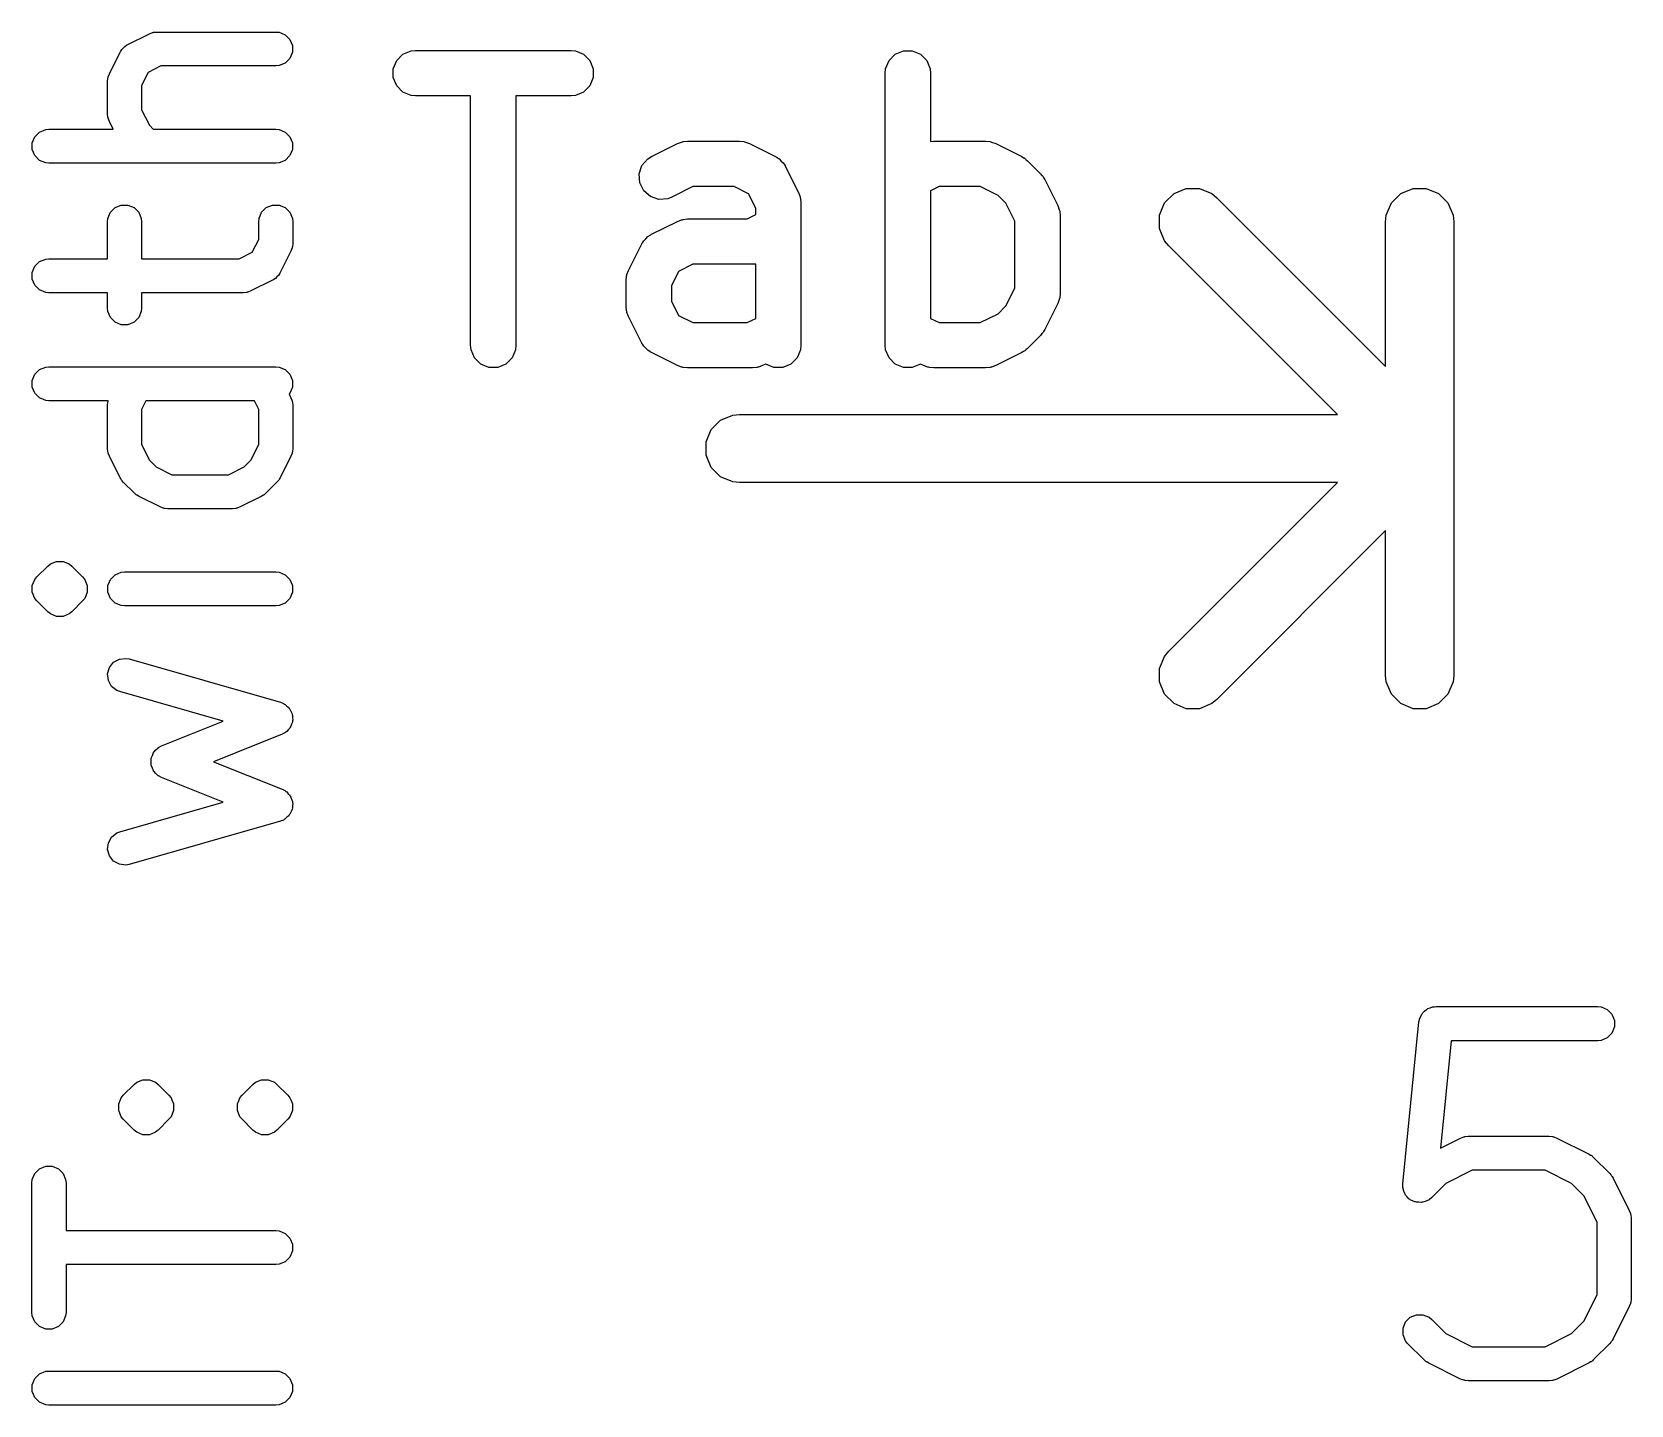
# Model space of a CAD drawing. Header units: inches. Extents: x 1.65 to 4.85, y -4.53 to -1.63.
# Drawn here: x 1.6488 to 1.9265, y -2.7251 to -2.4867 of the extents above; entities that cross this region are included whole.
import ezdxf

# ---------------------------------------------------------------- set-up
doc = ezdxf.new("R2010")
doc.units = ezdxf.units.IN
doc.header["$MEASUREMENT"] = 0
doc.layers.add('BLACK', color=250, linetype='CONTINUOUS')

msp = doc.modelspace()

# ---------------------------------------------------------------- linework, layer by layer
at = {"layer": 'BLACK', "linetype": 'CONTINUOUS'}
for p, q in [((1.66544, -2.48892), (1.66919, -2.48705)), ((1.66919, -2.48705), (1.66973, -2.48684)), ((1.66973, -2.48684), (1.66984, -2.48683)), ((1.66984, -2.48683), (1.66994, -2.48679)), ((1.66994, -2.48679), (1.67051, -2.48674)), ((1.67051, -2.48674), (1.69113, -2.48674)), ((1.69113, -2.48674), (1.69171, -2.48679)), ((1.69171, -2.48679), (1.69278, -2.48723)), ((1.69278, -2.48723), (1.69359, -2.48805)), ((1.66225, -2.49399), (1.66412, -2.49024)), ((1.66412, -2.49024), (1.66418, -2.49015)), ((1.66418, -2.49015), (1.6642, -2.4901)), ((1.6642, -2.4901), (1.66425, -2.49004)), ((1.66425, -2.49004), (1.66443, -2.48975)), ((1.66443, -2.48975), (1.66471, -2.48951)), ((1.66471, -2.48951), (1.66495, -2.48923)), ((1.66495, -2.48923), (1.66524, -2.48905)), ((1.66524, -2.48905), (1.6653, -2.489)), ((1.6653, -2.489), (1.66535, -2.48898)), ((1.66535, -2.48898), (1.66544, -2.48892)), ((1.69359, -2.48805), (1.69403, -2.48911)), ((1.69403, -2.49026), (1.69359, -2.49133)), ((1.69403, -2.48911), (1.69403, -2.49026)), ((1.71322, -2.49061), (1.71464, -2.49003)), ((1.71464, -2.49003), (1.71541, -2.48995)), ((1.71541, -2.48995), (1.74241, -2.48995)), ((1.74241, -2.48995), (1.74318, -2.49003)), ((1.74318, -2.49003), (1.74459, -2.49061)), ((1.79871, -2.49061), (1.80013, -2.49003)), ((1.80013, -2.49003), (1.80167, -2.49003)), ((1.80167, -2.49003), (1.80309, -2.49061)), ((1.67121, -2.49264), (1.66896, -2.49376)), ((1.69113, -2.49264), (1.67121, -2.49264)), ((1.69171, -2.49258), (1.69113, -2.49264)), ((1.69278, -2.49214), (1.69171, -2.49258)), ((1.69359, -2.49133), (1.69278, -2.49214)), ((1.71155, -2.49312), (1.71214, -2.4917)), ((1.71155, -2.49466), (1.71155, -2.49312)), ((1.71214, -2.4917), (1.71322, -2.49061)), ((1.74459, -2.49061), (1.74568, -2.4917)), ((1.74568, -2.4917), (1.74627, -2.49312)), ((1.74627, -2.49312), (1.74627, -2.49466)), ((1.79696, -2.49389), (1.79704, -2.49312)), ((1.79704, -2.49312), (1.79763, -2.4917)), ((1.79763, -2.4917), (1.79871, -2.49061)), ((1.80309, -2.49061), (1.80417, -2.4917)), ((1.80417, -2.4917), (1.80476, -2.49312)), ((1.80476, -2.49312), (1.80484, -2.49389)), ((1.66194, -2.49531), (1.66199, -2.49474)), ((1.66194, -2.50094), (1.66194, -2.49531)), ((1.66199, -2.49474), (1.66203, -2.49464)), ((1.66203, -2.49464), (1.66204, -2.49453)), ((1.66204, -2.49453), (1.66225, -2.49399)), ((1.66896, -2.49376), (1.66784, -2.49601)), ((1.66784, -2.49601), (1.66784, -2.50024)), ((1.71214, -2.49607), (1.71155, -2.49466)), ((1.71322, -2.49716), (1.71214, -2.49607)), ((1.74568, -2.49607), (1.74459, -2.49716)), ((1.74627, -2.49466), (1.74568, -2.49607)), ((1.79696, -2.54113), (1.79696, -2.49389)), ((1.80484, -2.49389), (1.80484, -2.50575)), ((1.71464, -2.49775), (1.71322, -2.49716)), ((1.71541, -2.49782), (1.71464, -2.49775)), ((1.72497, -2.49782), (1.71541, -2.49782)), ((1.72497, -2.54113), (1.72497, -2.49782)), ((1.74241, -2.49782), (1.73285, -2.49782)), ((1.73285, -2.49782), (1.73285, -2.54113)), ((1.74318, -2.49775), (1.74241, -2.49782)), ((1.74459, -2.49716), (1.74318, -2.49775)), ((1.66199, -2.50151), (1.66194, -2.50094)), ((1.66203, -2.50161), (1.66199, -2.50151)), ((1.66204, -2.50172), (1.66203, -2.50161)), ((1.66784, -2.50024), (1.66919, -2.50294)), ((1.64931, -2.50492), (1.65012, -2.50411)), ((1.65012, -2.50411), (1.65119, -2.50367)), ((1.65119, -2.50367), (1.65176, -2.50361)), ((1.65176, -2.50361), (1.66292, -2.50361)), ((1.66225, -2.50226), (1.66204, -2.50172)), ((1.66292, -2.50361), (1.66225, -2.50226)), ((1.66919, -2.50294), (1.66986, -2.50361)), ((1.66986, -2.50361), (1.69113, -2.50361)), ((1.69113, -2.50361), (1.69171, -2.50367)), ((1.69171, -2.50367), (1.69278, -2.50411)), ((1.69278, -2.50411), (1.69359, -2.50492)), ((1.64887, -2.50599), (1.64931, -2.50492)), ((1.64887, -2.50714), (1.64887, -2.50599)), ((1.64931, -2.5082), (1.64887, -2.50714)), ((1.69359, -2.50492), (1.69403, -2.50599)), ((1.69403, -2.50714), (1.69359, -2.5082)), ((1.69403, -2.50599), (1.69403, -2.50714)), ((1.75639, -2.50836), (1.76089, -2.50611)), ((1.76089, -2.50611), (1.76161, -2.50584)), ((1.76161, -2.50584), (1.76176, -2.50583)), ((1.76176, -2.50583), (1.76189, -2.50577)), ((1.76189, -2.50577), (1.76265, -2.5057)), ((1.76265, -2.5057), (1.77165, -2.5057)), ((1.77165, -2.5057), (1.77242, -2.50577)), ((1.77242, -2.50577), (1.77255, -2.50583)), ((1.77255, -2.50583), (1.77269, -2.50584)), ((1.77269, -2.50584), (1.77341, -2.50611)), ((1.77341, -2.50611), (1.77791, -2.50836)), ((1.80484, -2.50575), (1.8054, -2.5057)), ((1.8054, -2.5057), (1.8144, -2.5057)), ((1.8144, -2.5057), (1.81517, -2.50577)), ((1.81517, -2.50577), (1.8153, -2.50583)), ((1.8153, -2.50583), (1.81544, -2.50584)), ((1.81544, -2.50584), (1.81616, -2.50611)), ((1.81616, -2.50611), (1.82066, -2.50836)), ((1.65012, -2.50902), (1.64931, -2.5082)), ((1.65119, -2.50946), (1.65012, -2.50902)), ((1.65176, -2.50951), (1.65119, -2.50946)), ((1.69113, -2.50951), (1.65176, -2.50951)), ((1.69171, -2.50946), (1.69113, -2.50951)), ((1.69278, -2.50902), (1.69171, -2.50946)), ((1.69359, -2.5082), (1.69278, -2.50902)), ((1.75425, -2.51139), (1.75473, -2.50994)), ((1.75473, -2.50994), (1.75574, -2.50877)), ((1.75574, -2.50877), (1.75639, -2.50836)), ((1.77791, -2.50836), (1.77804, -2.50844)), ((1.77804, -2.50844), (1.7781, -2.50846)), ((1.7781, -2.50846), (1.77818, -2.50853)), ((1.77818, -2.50853), (1.77857, -2.50877)), ((1.77857, -2.50877), (1.77889, -2.50915)), ((1.77889, -2.50915), (1.77926, -2.50947)), ((1.77926, -2.50947), (1.77951, -2.50986)), ((1.77951, -2.50986), (1.77957, -2.50994)), ((1.77957, -2.50994), (1.77959, -2.51)), ((1.82066, -2.50836), (1.82099, -2.50857)), ((1.82099, -2.50857), (1.82108, -2.50861)), ((1.82108, -2.50861), (1.82119, -2.5087)), ((1.82119, -2.5087), (1.82131, -2.50877)), ((1.82131, -2.50877), (1.82138, -2.50885)), ((1.82138, -2.50885), (1.82168, -2.5091)), ((1.82168, -2.5091), (1.82393, -2.51135)), ((1.75436, -2.51293), (1.75425, -2.51139)), ((1.77959, -2.51), (1.77967, -2.51012)), ((1.77967, -2.51012), (1.78192, -2.51462)), ((1.82393, -2.51135), (1.82418, -2.51165)), ((1.82418, -2.51165), (1.82426, -2.51172)), ((1.82426, -2.51172), (1.82433, -2.51184)), ((1.82433, -2.51184), (1.82442, -2.51195)), ((1.82442, -2.51195), (1.82446, -2.51204)), ((1.82446, -2.51204), (1.82467, -2.51237)), ((1.82467, -2.51237), (1.82692, -2.51687)), ((1.75504, -2.5143), (1.75436, -2.51293)), ((1.75621, -2.51531), (1.75504, -2.5143)), ((1.75766, -2.51579), (1.75621, -2.51531)), ((1.75992, -2.51541), (1.7592, -2.51568)), ((1.76358, -2.51357), (1.75992, -2.51541)), ((1.77072, -2.51357), (1.76358, -2.51357)), ((1.77322, -2.51482), (1.77072, -2.51357)), ((1.77447, -2.51731), (1.77322, -2.51482)), ((1.78192, -2.51462), (1.7822, -2.51534)), ((1.7822, -2.51534), (1.78221, -2.51549)), ((1.78221, -2.51549), (1.78226, -2.51562)), ((1.80633, -2.51357), (1.80484, -2.51432)), ((1.80484, -2.51432), (1.80484, -2.53645)), ((1.81347, -2.51357), (1.80633, -2.51357)), ((1.81657, -2.51512), (1.81347, -2.51357)), ((1.81791, -2.51647), (1.81657, -2.51512)), ((1.84548, -2.5164), (1.84711, -2.51477)), ((1.84711, -2.51477), (1.84924, -2.51389)), ((1.84924, -2.51389), (1.85155, -2.51389)), ((1.85155, -2.51389), (1.85367, -2.51477)), ((1.85367, -2.51477), (1.85457, -2.51551)), ((1.85457, -2.51551), (1.88386, -2.5448)), ((1.88485, -2.5164), (1.88648, -2.51477)), ((1.88648, -2.51477), (1.88861, -2.51389)), ((1.88861, -2.51389), (1.89092, -2.51389)), ((1.89092, -2.51389), (1.89304, -2.51477)), ((1.89304, -2.51477), (1.89467, -2.5164)), ((1.66199, -2.51911), (1.66243, -2.51804)), ((1.66243, -2.51804), (1.66325, -2.51723)), ((1.66325, -2.51723), (1.66431, -2.51679)), ((1.66431, -2.51679), (1.66546, -2.51679)), ((1.66546, -2.51679), (1.66653, -2.51723)), ((1.66653, -2.51723), (1.66734, -2.51804)), ((1.66734, -2.51804), (1.66778, -2.51911)), ((1.68824, -2.51911), (1.68868, -2.51804)), ((1.68868, -2.51804), (1.68949, -2.51723)), ((1.68949, -2.51723), (1.69056, -2.51679)), ((1.69056, -2.51679), (1.69171, -2.51679)), ((1.69171, -2.51679), (1.69278, -2.51723)), ((1.69278, -2.51723), (1.69359, -2.51804)), ((1.69359, -2.51804), (1.69403, -2.51911)), ((1.7592, -2.51568), (1.75766, -2.51579)), ((1.77447, -2.51845), (1.77447, -2.51731)), ((1.78226, -2.51562), (1.78234, -2.51638)), ((1.78234, -2.51638), (1.78234, -2.54113)), ((1.81946, -2.51956), (1.81791, -2.51647)), ((1.82692, -2.51687), (1.82719, -2.51759)), ((1.82719, -2.51759), (1.8272, -2.51774)), ((1.8272, -2.51774), (1.82726, -2.51787)), ((1.82726, -2.51787), (1.82733, -2.51863)), ((1.8446, -2.51853), (1.84548, -2.5164)), ((1.88397, -2.51853), (1.88485, -2.5164)), ((1.89467, -2.5164), (1.89556, -2.51853)), ((1.66194, -2.51969), (1.66199, -2.51911)), ((1.66194, -2.52611), (1.66194, -2.51969)), ((1.66778, -2.51911), (1.66784, -2.51969)), ((1.66784, -2.51969), (1.66784, -2.52611)), ((1.68818, -2.51969), (1.68824, -2.51911)), ((1.68818, -2.52274), (1.68818, -2.51969)), ((1.69403, -2.51911), (1.69409, -2.51969)), ((1.69409, -2.51969), (1.69409, -2.52343)), ((1.75639, -2.52186), (1.76089, -2.51961)), ((1.76089, -2.51961), (1.76161, -2.51934)), ((1.76161, -2.51934), (1.76176, -2.51933)), ((1.76176, -2.51933), (1.76189, -2.51927)), ((1.76189, -2.51927), (1.76265, -2.5192)), ((1.76265, -2.5192), (1.77297, -2.5192)), ((1.77297, -2.5192), (1.77447, -2.51845)), ((1.81946, -2.5312), (1.81946, -2.51956)), ((1.82733, -2.51863), (1.82733, -2.53213)), ((1.8446, -2.52084), (1.8446, -2.51853)), ((1.84548, -2.52297), (1.8446, -2.52084)), ((1.88386, -2.51969), (1.88397, -2.51853)), ((1.88386, -2.5448), (1.88386, -2.51969)), ((1.89556, -2.51853), (1.89567, -2.51969)), ((1.89567, -2.51969), (1.89567, -2.59843)), ((1.68706, -2.52498), (1.68818, -2.52274)), ((1.69409, -2.52343), (1.69403, -2.52401)), ((1.75238, -2.52812), (1.75463, -2.52362)), ((1.75463, -2.52362), (1.75471, -2.52349)), ((1.75471, -2.52349), (1.75473, -2.52343)), ((1.75473, -2.52343), (1.7548, -2.52336)), ((1.7548, -2.52336), (1.75504, -2.52297)), ((1.75504, -2.52297), (1.75542, -2.52265)), ((1.75542, -2.52265), (1.75574, -2.52227)), ((1.75574, -2.52227), (1.75613, -2.52203)), ((1.75613, -2.52203), (1.75621, -2.52196)), ((1.75621, -2.52196), (1.75627, -2.52194)), ((1.75627, -2.52194), (1.75639, -2.52186)), ((1.84622, -2.52386), (1.84548, -2.52297)), ((1.64931, -2.52742), (1.65012, -2.5266)), ((1.65012, -2.5266), (1.65119, -2.52616)), ((1.65119, -2.52616), (1.65176, -2.52611)), ((1.65176, -2.52611), (1.66194, -2.52611)), ((1.66784, -2.52611), (1.68481, -2.52611)), ((1.68481, -2.52611), (1.68706, -2.52498)), ((1.69378, -2.52476), (1.6919, -2.5285)), ((1.69398, -2.52421), (1.69378, -2.52476)), ((1.69399, -2.52411), (1.69398, -2.52421)), ((1.69403, -2.52401), (1.69399, -2.52411)), ((1.87551, -2.55315), (1.84622, -2.52386)), ((1.64887, -2.52848), (1.64931, -2.52742)), ((1.64887, -2.52963), (1.64887, -2.52848)), ((1.69131, -2.52924), (1.69107, -2.52952)), ((1.69159, -2.52899), (1.69131, -2.52924)), ((1.69178, -2.5287), (1.69159, -2.52899)), ((1.69183, -2.52865), (1.69178, -2.5287)), ((1.69184, -2.5286), (1.69183, -2.52865)), ((1.6919, -2.5285), (1.69184, -2.5286)), ((1.75197, -2.52988), (1.75204, -2.52911)), ((1.75204, -2.52911), (1.7521, -2.52898)), ((1.7521, -2.52898), (1.75211, -2.52884)), ((1.75211, -2.52884), (1.75238, -2.52812)), ((1.76109, -2.52832), (1.75984, -2.53081)), ((1.76358, -2.52707), (1.76109, -2.52832)), ((1.7739, -2.52707), (1.76358, -2.52707)), ((1.77447, -2.52702), (1.7739, -2.52707)), ((1.77447, -2.53645), (1.77447, -2.52702)), ((1.64931, -2.5307), (1.64887, -2.52963)), ((1.65012, -2.53151), (1.64931, -2.5307)), ((1.65119, -2.53195), (1.65012, -2.53151)), ((1.65176, -2.53201), (1.65119, -2.53195)), ((1.66194, -2.53201), (1.65176, -2.53201)), ((1.66194, -2.53468), (1.66194, -2.53201)), ((1.68551, -2.53201), (1.66784, -2.53201)), ((1.66784, -2.53201), (1.66784, -2.53468)), ((1.68609, -2.53195), (1.68551, -2.53201)), ((1.68618, -2.53191), (1.68609, -2.53195)), ((1.68629, -2.53191), (1.68618, -2.53191)), ((1.68683, -2.5317), (1.68629, -2.53191)), ((1.69058, -2.52983), (1.68683, -2.5317)), ((1.69068, -2.52976), (1.69058, -2.52983)), ((1.69072, -2.52975), (1.69068, -2.52976)), ((1.69078, -2.5297), (1.69072, -2.52975)), ((1.69107, -2.52952), (1.69078, -2.5297)), ((1.75197, -2.53438), (1.75197, -2.52988)), ((1.75984, -2.53081), (1.75984, -2.53345)), ((1.81791, -2.5343), (1.81946, -2.5312)), ((1.82733, -2.53213), (1.82726, -2.5329)), ((1.66199, -2.53526), (1.66194, -2.53468)), ((1.66784, -2.53468), (1.66778, -2.53526)), ((1.75204, -2.53515), (1.75197, -2.53438)), ((1.75984, -2.53345), (1.76109, -2.53595)), ((1.81657, -2.53565), (1.81791, -2.5343)), ((1.82692, -2.53389), (1.82467, -2.53839)), ((1.82719, -2.53317), (1.82692, -2.53389)), ((1.8272, -2.53303), (1.82719, -2.53317)), ((1.82726, -2.5329), (1.8272, -2.53303)), ((1.66243, -2.53632), (1.66199, -2.53526)), ((1.66325, -2.53714), (1.66243, -2.53632)), ((1.66431, -2.53758), (1.66325, -2.53714)), ((1.66546, -2.53758), (1.66431, -2.53758)), ((1.66653, -2.53714), (1.66546, -2.53758)), ((1.66734, -2.53632), (1.66653, -2.53714)), ((1.66778, -2.53526), (1.66734, -2.53632)), ((1.7521, -2.53528), (1.75204, -2.53515)), ((1.75211, -2.53542), (1.7521, -2.53528)), ((1.75238, -2.53614), (1.75211, -2.53542)), ((1.75463, -2.54064), (1.75238, -2.53614)), ((1.76109, -2.53595), (1.76358, -2.53719)), ((1.76358, -2.53719), (1.77297, -2.53719)), ((1.77297, -2.53719), (1.77447, -2.53645)), ((1.80484, -2.53645), (1.80633, -2.53719)), ((1.80633, -2.53719), (1.81347, -2.53719)), ((1.81347, -2.53719), (1.81657, -2.53565)), ((1.82393, -2.53942), (1.82168, -2.54167)), ((1.82418, -2.53911), (1.82393, -2.53942)), ((1.82426, -2.53905), (1.82418, -2.53911)), ((1.82433, -2.53893), (1.82426, -2.53905)), ((1.82442, -2.53882), (1.82433, -2.53893)), ((1.82446, -2.53872), (1.82442, -2.53882)), ((1.82467, -2.53839), (1.82446, -2.53872)), ((1.72505, -2.5419), (1.72497, -2.54113)), ((1.72564, -2.54332), (1.72505, -2.5419)), ((1.73277, -2.5419), (1.73218, -2.54332)), ((1.73285, -2.54113), (1.73277, -2.5419)), ((1.75471, -2.54077), (1.75463, -2.54064)), ((1.75473, -2.54083), (1.75471, -2.54077)), ((1.7548, -2.54091), (1.75473, -2.54083)), ((1.75504, -2.5413), (1.7548, -2.54091)), ((1.75542, -2.54162), (1.75504, -2.5413)), ((1.75574, -2.54199), (1.75542, -2.54162)), ((1.75613, -2.54224), (1.75574, -2.54199)), ((1.75621, -2.5423), (1.75613, -2.54224)), ((1.75627, -2.54232), (1.75621, -2.5423)), ((1.75639, -2.5424), (1.75627, -2.54232)), ((1.76089, -2.54465), (1.75639, -2.5424)), ((1.78226, -2.5419), (1.78168, -2.54332)), ((1.78234, -2.54113), (1.78226, -2.5419)), ((1.79704, -2.5419), (1.79696, -2.54113)), ((1.79763, -2.54332), (1.79704, -2.5419)), ((1.82066, -2.5424), (1.81616, -2.54465)), ((1.82099, -2.5422), (1.82066, -2.5424)), ((1.82108, -2.54216), (1.82099, -2.5422)), ((1.82119, -2.54207), (1.82108, -2.54216)), ((1.82131, -2.54199), (1.82119, -2.54207)), ((1.82138, -2.54191), (1.82131, -2.54199)), ((1.82168, -2.54167), (1.82138, -2.54191)), ((1.64931, -2.54617), (1.65012, -2.54535)), ((1.65012, -2.54535), (1.65119, -2.54491)), ((1.65119, -2.54491), (1.65176, -2.54485)), ((1.65176, -2.54485), (1.69113, -2.54485)), ((1.69113, -2.54485), (1.69171, -2.54491)), ((1.69171, -2.54491), (1.69278, -2.54535)), ((1.69278, -2.54535), (1.69359, -2.54617)), ((1.72672, -2.54441), (1.72564, -2.54332)), ((1.72814, -2.54499), (1.72672, -2.54441)), ((1.72968, -2.54499), (1.72814, -2.54499)), ((1.7311, -2.54441), (1.72968, -2.54499)), ((1.73218, -2.54332), (1.7311, -2.54441)), ((1.76161, -2.54493), (1.76089, -2.54465)), ((1.76176, -2.54494), (1.76161, -2.54493)), ((1.76189, -2.54499), (1.76176, -2.54494)), ((1.76265, -2.54507), (1.76189, -2.54499)), ((1.7739, -2.54507), (1.76265, -2.54507)), ((1.77467, -2.54499), (1.7739, -2.54507)), ((1.7748, -2.54494), (1.77467, -2.54499)), ((1.77494, -2.54493), (1.7748, -2.54494)), ((1.77566, -2.54465), (1.77494, -2.54493)), ((1.7762, -2.54439), (1.77566, -2.54465)), ((1.77622, -2.54441), (1.7762, -2.54439)), ((1.77763, -2.54499), (1.77622, -2.54441)), ((1.77917, -2.54499), (1.77763, -2.54499)), ((1.78059, -2.54441), (1.77917, -2.54499)), ((1.78168, -2.54332), (1.78059, -2.54441)), ((1.79871, -2.54441), (1.79763, -2.54332)), ((1.80013, -2.54499), (1.79871, -2.54441)), ((1.80167, -2.54499), (1.80013, -2.54499)), ((1.80309, -2.54441), (1.80167, -2.54499)), ((1.80311, -2.54439), (1.80309, -2.54441)), ((1.80364, -2.54465), (1.80311, -2.54439)), ((1.80436, -2.54493), (1.80364, -2.54465)), ((1.8045, -2.54494), (1.80436, -2.54493)), ((1.80463, -2.54499), (1.8045, -2.54494)), ((1.8054, -2.54507), (1.80463, -2.54499)), ((1.8144, -2.54507), (1.8054, -2.54507)), ((1.81517, -2.54499), (1.8144, -2.54507)), ((1.8153, -2.54494), (1.81517, -2.54499)), ((1.81544, -2.54493), (1.8153, -2.54494)), ((1.81616, -2.54465), (1.81544, -2.54493)), ((1.64887, -2.54723), (1.64931, -2.54617)), ((1.64887, -2.54838), (1.64887, -2.54723)), ((1.64931, -2.54945), (1.64887, -2.54838)), ((1.69359, -2.54617), (1.69403, -2.54723)), ((1.69403, -2.54838), (1.69359, -2.54945)), ((1.69403, -2.54723), (1.69403, -2.54838)), ((1.65012, -2.55026), (1.64931, -2.54945)), ((1.65119, -2.5507), (1.65012, -2.55026)), ((1.65176, -2.55076), (1.65119, -2.5507)), ((1.66205, -2.55076), (1.65176, -2.55076)), ((1.66194, -2.55156), (1.66199, -2.55098)), ((1.66194, -2.55906), (1.66194, -2.55156)), ((1.66199, -2.55098), (1.66203, -2.55088)), ((1.66203, -2.55088), (1.66204, -2.55078)), ((1.66204, -2.55078), (1.66205, -2.55076)), ((1.66859, -2.55076), (1.66784, -2.55225)), ((1.68743, -2.55076), (1.66859, -2.55076)), ((1.68818, -2.55225), (1.68743, -2.55076)), ((1.69359, -2.54945), (1.69345, -2.54959)), ((1.69345, -2.54959), (1.69378, -2.55024)), ((1.69378, -2.55024), (1.69398, -2.55078)), ((1.69398, -2.55078), (1.69399, -2.55088)), ((1.69399, -2.55088), (1.69403, -2.55098)), ((1.69403, -2.55098), (1.69409, -2.55156)), ((1.69409, -2.55156), (1.69409, -2.55906)), ((1.66784, -2.55225), (1.66784, -2.55836)), ((1.68818, -2.55836), (1.68818, -2.55225)), ((1.76674, -2.55577), (1.76837, -2.55414)), ((1.76837, -2.55414), (1.7705, -2.55326)), ((1.7705, -2.55326), (1.77165, -2.55315)), ((1.77165, -2.55315), (1.87551, -2.55315)), ((1.76586, -2.5579), (1.76674, -2.55577)), ((1.66199, -2.55963), (1.66194, -2.55906)), ((1.66203, -2.55973), (1.66199, -2.55963)), ((1.66204, -2.55984), (1.66203, -2.55973)), ((1.66225, -2.56038), (1.66204, -2.55984)), ((1.66784, -2.55836), (1.66919, -2.56106)), ((1.68683, -2.56106), (1.68818, -2.55836)), ((1.69398, -2.55984), (1.69378, -2.56038)), ((1.69399, -2.55973), (1.69398, -2.55984)), ((1.69403, -2.55963), (1.69399, -2.55973)), ((1.69409, -2.55906), (1.69403, -2.55963)), ((1.76586, -2.56021), (1.76586, -2.5579)), ((1.66412, -2.56413), (1.66225, -2.56038)), ((1.66919, -2.56106), (1.67039, -2.56225)), ((1.67039, -2.56225), (1.67308, -2.5636)), ((1.68294, -2.5636), (1.68564, -2.56225)), ((1.68564, -2.56225), (1.68683, -2.56106)), ((1.69378, -2.56038), (1.6919, -2.56413)), ((1.76674, -2.56234), (1.76586, -2.56021)), ((1.76837, -2.56397), (1.76674, -2.56234)), ((1.66428, -2.56437), (1.66412, -2.56413)), ((1.66431, -2.56445), (1.66428, -2.56437)), ((1.66437, -2.56453), (1.66431, -2.56445)), ((1.66443, -2.56462), (1.66437, -2.56453)), ((1.66449, -2.56467), (1.66443, -2.56462)), ((1.66467, -2.56489), (1.66449, -2.56467)), ((1.66655, -2.56677), (1.66467, -2.56489)), ((1.67308, -2.5636), (1.68294, -2.5636)), ((1.69135, -2.56489), (1.68947, -2.56677)), ((1.69153, -2.56467), (1.69135, -2.56489)), ((1.69159, -2.56462), (1.69153, -2.56467)), ((1.69165, -2.56453), (1.69159, -2.56462)), ((1.69171, -2.56445), (1.69165, -2.56453)), ((1.69174, -2.56437), (1.69171, -2.56445)), ((1.6919, -2.56413), (1.69174, -2.56437)), ((1.7705, -2.56485), (1.76837, -2.56397)), ((1.77165, -2.56496), (1.7705, -2.56485)), ((1.87551, -2.56496), (1.77165, -2.56496)), ((1.84622, -2.59425), (1.87551, -2.56496)), ((1.66678, -2.56695), (1.66655, -2.56677)), ((1.66683, -2.56701), (1.66678, -2.56695)), ((1.66692, -2.56707), (1.66683, -2.56701)), ((1.667, -2.56713), (1.66692, -2.56707)), ((1.66707, -2.56716), (1.667, -2.56713)), ((1.66732, -2.56732), (1.66707, -2.56716)), ((1.67107, -2.5692), (1.66732, -2.56732)), ((1.68871, -2.56732), (1.68496, -2.5692)), ((1.68895, -2.56716), (1.68871, -2.56732)), ((1.68903, -2.56713), (1.68895, -2.56716)), ((1.68911, -2.56707), (1.68903, -2.56713)), ((1.6892, -2.56701), (1.68911, -2.56707)), ((1.68925, -2.56695), (1.6892, -2.56701)), ((1.68947, -2.56677), (1.68925, -2.56695)), ((1.67161, -2.5694), (1.67107, -2.5692)), ((1.67171, -2.56941), (1.67161, -2.5694)), ((1.67181, -2.56945), (1.67171, -2.56941)), ((1.67239, -2.56951), (1.67181, -2.56945)), ((1.68364, -2.56951), (1.67239, -2.56951)), ((1.68421, -2.56945), (1.68364, -2.56951)), ((1.68431, -2.56941), (1.68421, -2.56945)), ((1.68442, -2.5694), (1.68431, -2.56941)), ((1.68496, -2.5692), (1.68442, -2.5694)), ((1.88386, -2.57331), (1.85457, -2.6026)), ((1.88386, -2.59843), (1.88386, -2.57331)), ((1.65155, -2.57946), (1.652, -2.5791)), ((1.652, -2.5791), (1.65306, -2.57866)), ((1.65306, -2.57866), (1.65422, -2.57866)), ((1.65422, -2.57866), (1.65528, -2.5791)), ((1.65528, -2.5791), (1.65573, -2.57946)), ((1.64887, -2.58285), (1.64931, -2.58179)), ((1.64931, -2.58179), (1.64968, -2.58134)), ((1.64968, -2.58134), (1.65155, -2.57946)), ((1.65573, -2.57946), (1.6576, -2.58134)), ((1.6576, -2.58134), (1.65797, -2.58179)), ((1.65797, -2.58179), (1.65811, -2.58213)), ((1.65811, -2.58213), (1.65841, -2.58285)), ((1.66199, -2.58285), (1.66243, -2.58179)), ((1.66243, -2.58179), (1.66325, -2.58097)), ((1.66325, -2.58097), (1.66431, -2.58053)), ((1.66431, -2.58053), (1.66489, -2.58047)), ((1.66489, -2.58047), (1.69113, -2.58047)), ((1.69113, -2.58047), (1.69171, -2.58053)), ((1.69171, -2.58053), (1.69278, -2.58097)), ((1.69278, -2.58097), (1.69359, -2.58179)), ((1.69359, -2.58179), (1.69403, -2.58285)), ((1.64887, -2.584), (1.64887, -2.58285)), ((1.64931, -2.58507), (1.64887, -2.584)), ((1.65841, -2.584), (1.65797, -2.58507)), ((1.65841, -2.58285), (1.65841, -2.584)), ((1.66199, -2.584), (1.66199, -2.58285)), ((1.66243, -2.58507), (1.66199, -2.584)), ((1.69403, -2.584), (1.69359, -2.58507)), ((1.69403, -2.58285), (1.69403, -2.584)), ((1.64968, -2.58551), (1.64931, -2.58507)), ((1.65155, -2.58739), (1.64968, -2.58551)), ((1.652, -2.58776), (1.65155, -2.58739)), ((1.65573, -2.58739), (1.65528, -2.58776)), ((1.6576, -2.58551), (1.65573, -2.58739)), ((1.65797, -2.58507), (1.6576, -2.58551)), ((1.66325, -2.58588), (1.66243, -2.58507)), ((1.66431, -2.58632), (1.66325, -2.58588)), ((1.66489, -2.58638), (1.66431, -2.58632)), ((1.69113, -2.58638), (1.66489, -2.58638)), ((1.69171, -2.58632), (1.69113, -2.58638)), ((1.69278, -2.58588), (1.69171, -2.58632)), ((1.69359, -2.58507), (1.69278, -2.58588)), ((1.65306, -2.5882), (1.652, -2.58776)), ((1.65422, -2.5882), (1.65306, -2.5882)), ((1.65306, -2.5882), (1.65306, -2.5882)), ((1.65528, -2.58776), (1.65422, -2.5882)), ((1.66298, -2.59617), (1.66399, -2.59561)), ((1.66399, -2.59561), (1.66513, -2.59548)), ((1.66513, -2.59548), (1.6657, -2.59559)), ((1.6657, -2.59559), (1.69195, -2.60309)), ((1.8446, -2.59727), (1.84548, -2.59514)), ((1.84548, -2.59514), (1.84622, -2.59425)), ((1.66195, -2.59818), (1.66226, -2.59708)), ((1.66208, -2.59933), (1.66195, -2.59818)), ((1.66226, -2.59708), (1.66298, -2.59617)), ((1.8446, -2.59958), (1.8446, -2.59727)), ((1.88397, -2.59958), (1.88386, -2.59843)), ((1.89567, -2.59843), (1.89556, -2.59958)), ((1.66264, -2.60034), (1.66208, -2.59933)), ((1.66354, -2.60105), (1.66264, -2.60034)), ((1.66408, -2.60126), (1.66354, -2.60105)), ((1.68202, -2.60639), (1.66408, -2.60126)), ((1.84548, -2.60171), (1.8446, -2.59958)), ((1.88485, -2.60171), (1.88397, -2.59958)), ((1.89556, -2.59958), (1.89467, -2.60171)), ((1.69195, -2.60309), (1.69248, -2.6033)), ((1.69248, -2.6033), (1.69263, -2.60342)), ((1.69263, -2.60342), (1.6928, -2.60349)), ((1.6928, -2.60349), (1.69308, -2.60377)), ((1.69308, -2.60377), (1.69339, -2.60401)), ((1.69339, -2.60401), (1.69348, -2.60418)), ((1.69348, -2.60418), (1.69361, -2.60431)), ((1.69361, -2.60431), (1.69376, -2.60468)), ((1.84711, -2.60334), (1.84548, -2.60171)), ((1.84924, -2.60422), (1.84711, -2.60334)), ((1.85155, -2.60422), (1.84924, -2.60422)), ((1.85367, -2.60334), (1.85155, -2.60422)), ((1.85457, -2.6026), (1.85367, -2.60334)), ((1.88648, -2.60334), (1.88485, -2.60171)), ((1.88861, -2.60422), (1.88648, -2.60334)), ((1.89092, -2.60422), (1.88861, -2.60422)), ((1.89304, -2.60334), (1.89092, -2.60422)), ((1.89467, -2.60171), (1.89304, -2.60334)), ((1.67129, -2.61068), (1.68202, -2.60639)), ((1.69376, -2.60468), (1.69395, -2.60502)), ((1.69387, -2.6069), (1.69376, -2.60727)), ((1.69402, -2.60654), (1.69387, -2.6069)), ((1.69395, -2.60502), (1.69397, -2.60521)), ((1.69397, -2.60521), (1.69404, -2.60538)), ((1.69403, -2.60635), (1.69402, -2.60654)), ((1.69404, -2.60538), (1.69403, -2.60578)), ((1.69403, -2.60578), (1.69408, -2.60617)), ((1.69408, -2.60617), (1.69403, -2.60635)), ((1.69223, -2.60867), (1.68034, -2.61342)), ((1.69274, -2.6084), (1.69223, -2.60867)), ((1.69288, -2.60827), (1.69274, -2.6084)), ((1.69304, -2.60818), (1.69288, -2.60827)), ((1.69329, -2.60787), (1.69304, -2.60818)), ((1.69357, -2.60759), (1.69329, -2.60787)), ((1.69364, -2.60742), (1.69357, -2.60759)), ((1.69376, -2.60727), (1.69364, -2.60742)), ((1.6695, -2.61281), (1.66971, -2.61232)), ((1.66971, -2.61232), (1.66991, -2.61181)), ((1.66991, -2.61181), (1.66994, -2.61179)), ((1.66994, -2.61179), (1.66995, -2.61175)), ((1.66995, -2.61175), (1.67034, -2.61138)), ((1.67034, -2.61138), (1.67072, -2.61099)), ((1.67072, -2.61099), (1.67075, -2.61097)), ((1.67075, -2.61097), (1.67078, -2.61095)), ((1.67078, -2.61095), (1.67129, -2.61068)), ((1.66948, -2.61288), (1.6695, -2.61285)), ((1.66949, -2.61342), (1.66948, -2.61288)), ((1.66948, -2.61396), (1.66949, -2.61342)), ((1.6695, -2.614), (1.66948, -2.61396)), ((1.6695, -2.61285), (1.6695, -2.61281)), ((1.6695, -2.61403), (1.6695, -2.614)), ((1.66971, -2.61453), (1.6695, -2.61403)), ((1.66991, -2.61503), (1.66971, -2.61453)), ((1.66994, -2.61506), (1.66991, -2.61503)), ((1.66995, -2.61509), (1.66994, -2.61506)), ((1.67034, -2.61547), (1.66995, -2.61509)), ((1.68034, -2.61342), (1.69223, -2.61818)), ((1.67072, -2.61586), (1.67034, -2.61547)), ((1.67075, -2.61587), (1.67072, -2.61586)), ((1.67078, -2.6159), (1.67075, -2.61587)), ((1.67129, -2.61616), (1.67078, -2.6159)), ((1.68202, -2.62046), (1.67129, -2.61616)), ((1.69223, -2.61818), (1.69274, -2.61845)), ((1.66408, -2.62558), (1.68202, -2.62046)), ((1.69274, -2.61845), (1.69288, -2.61858)), ((1.69288, -2.61858), (1.69304, -2.61867)), ((1.69304, -2.61867), (1.69329, -2.61898)), ((1.69329, -2.61898), (1.69357, -2.61925)), ((1.69357, -2.61925), (1.69364, -2.61943)), ((1.69364, -2.61943), (1.69376, -2.61957)), ((1.69376, -2.61957), (1.69387, -2.61995)), ((1.69387, -2.61995), (1.69402, -2.62031)), ((1.69402, -2.62031), (1.69403, -2.6205)), ((1.69403, -2.6205), (1.69408, -2.62068)), ((1.69408, -2.62068), (1.69403, -2.62107)), ((1.69195, -2.62376), (1.6657, -2.63126)), ((1.69248, -2.62355), (1.69195, -2.62376)), ((1.69263, -2.62343), (1.69248, -2.62355)), ((1.6928, -2.62336), (1.69263, -2.62343)), ((1.69308, -2.62308), (1.6928, -2.62336)), ((1.69339, -2.62283), (1.69308, -2.62308)), ((1.69348, -2.62267), (1.69339, -2.62283)), ((1.69361, -2.62253), (1.69348, -2.62267)), ((1.69376, -2.62217), (1.69361, -2.62253)), ((1.69395, -2.62183), (1.69376, -2.62217)), ((1.69397, -2.62164), (1.69395, -2.62183)), ((1.69404, -2.62146), (1.69397, -2.62164)), ((1.69403, -2.62107), (1.69404, -2.62146)), ((1.66208, -2.62752), (1.66264, -2.62651)), ((1.66264, -2.62651), (1.66354, -2.6258)), ((1.66354, -2.6258), (1.66408, -2.62558)), ((1.66195, -2.62866), (1.66208, -2.62752)), ((1.66226, -2.62977), (1.66195, -2.62866)), ((1.66298, -2.63067), (1.66226, -2.62977)), ((1.66399, -2.63123), (1.66298, -2.63067)), ((1.66513, -2.63136), (1.66399, -2.63123)), ((1.6657, -2.63126), (1.66513, -2.63136)), ((1.89023, -2.65716), (1.8903, -2.65703)), ((1.8903, -2.65703), (1.89063, -2.65675)), ((1.89063, -2.65675), (1.89094, -2.65645)), ((1.89094, -2.65645), (1.89107, -2.65639)), ((1.89107, -2.65639), (1.89119, -2.6563)), ((1.89119, -2.6563), (1.8916, -2.65617)), ((1.8916, -2.65617), (1.892, -2.65601)), ((1.892, -2.65601), (1.89222, -2.65598)), ((1.89222, -2.65598), (1.89229, -2.65596)), ((1.89229, -2.65596), (1.89236, -2.65597)), ((1.89236, -2.65597), (1.89258, -2.65595)), ((1.89258, -2.65595), (1.9207, -2.65595)), ((1.9207, -2.65595), (1.92127, -2.65601)), ((1.92127, -2.65601), (1.92234, -2.65645)), ((1.92234, -2.65645), (1.92315, -2.65726)), ((1.88683, -2.68673), (1.88964, -2.65861)), ((1.88964, -2.65861), (1.88968, -2.6584)), ((1.88968, -2.65833), (1.88971, -2.65826)), ((1.88968, -2.6584), (1.88968, -2.65833)), ((1.88971, -2.65826), (1.88975, -2.65804)), ((1.88975, -2.65804), (1.88996, -2.65766)), ((1.88996, -2.65766), (1.89012, -2.65726)), ((1.89012, -2.65726), (1.89023, -2.65716)), ((1.92315, -2.65726), (1.92359, -2.65833)), ((1.92359, -2.65948), (1.92315, -2.66054)), ((1.92359, -2.65833), (1.92359, -2.65948)), ((1.89525, -2.66186), (1.89338, -2.68051)), ((1.9207, -2.66186), (1.89525, -2.66186)), ((1.92127, -2.6618), (1.9207, -2.66186)), ((1.92234, -2.66136), (1.92127, -2.6618)), ((1.92315, -2.66054), (1.92234, -2.66136)), ((1.66467, -2.67133), (1.66655, -2.66945)), ((1.66655, -2.66945), (1.667, -2.66909)), ((1.667, -2.66909), (1.66806, -2.66865)), ((1.66806, -2.66865), (1.66921, -2.66865)), ((1.66921, -2.66865), (1.67028, -2.66909)), ((1.67028, -2.66909), (1.67073, -2.66945)), ((1.67073, -2.66945), (1.6726, -2.67133)), ((1.6853, -2.67133), (1.68717, -2.66945)), ((1.68717, -2.66945), (1.68762, -2.66909)), ((1.68762, -2.66909), (1.68868, -2.66865)), ((1.68868, -2.66865), (1.68984, -2.66865)), ((1.68984, -2.66865), (1.6909, -2.66909)), ((1.6909, -2.66909), (1.6909, -2.66909)), ((1.6909, -2.66909), (1.69135, -2.66945)), ((1.69135, -2.66945), (1.69322, -2.67133)), ((1.66387, -2.67284), (1.66431, -2.67178)), ((1.66387, -2.67399), (1.66387, -2.67284)), ((1.66431, -2.67178), (1.66467, -2.67133)), ((1.6726, -2.67133), (1.67297, -2.67178)), ((1.67297, -2.67178), (1.67311, -2.67212)), ((1.67311, -2.67212), (1.67341, -2.67284)), ((1.67341, -2.67284), (1.67341, -2.67399)), ((1.68449, -2.67284), (1.68479, -2.67212)), ((1.68449, -2.67399), (1.68449, -2.67284)), ((1.68479, -2.67212), (1.68493, -2.67178)), ((1.68493, -2.67178), (1.6853, -2.67133)), ((1.68493, -2.67178), (1.68493, -2.67178)), ((1.69322, -2.67133), (1.69359, -2.67178)), ((1.69359, -2.67178), (1.69373, -2.67212)), ((1.69373, -2.67212), (1.69403, -2.67284)), ((1.69403, -2.67284), (1.69403, -2.67399)), ((1.66431, -2.67506), (1.66387, -2.67399)), ((1.66467, -2.6755), (1.66431, -2.67506)), ((1.66655, -2.67738), (1.66467, -2.6755)), ((1.6726, -2.6755), (1.67073, -2.67738)), ((1.67297, -2.67506), (1.6726, -2.6755)), ((1.67341, -2.67399), (1.67297, -2.67506)), ((1.68493, -2.67506), (1.68449, -2.67399)), ((1.6853, -2.6755), (1.68493, -2.67506)), ((1.68493, -2.67506), (1.68493, -2.67506)), ((1.68717, -2.67738), (1.6853, -2.6755)), ((1.69322, -2.6755), (1.69135, -2.67738)), ((1.69359, -2.67506), (1.69322, -2.6755)), ((1.69403, -2.67399), (1.69359, -2.67506)), ((1.667, -2.67775), (1.66655, -2.67738)), ((1.66806, -2.67819), (1.667, -2.67775)), ((1.66921, -2.67819), (1.66806, -2.67819)), ((1.66806, -2.67819), (1.66806, -2.67819)), ((1.67028, -2.67775), (1.66921, -2.67819)), ((1.67073, -2.67738), (1.67028, -2.67775)), ((1.68762, -2.67775), (1.68717, -2.67738)), ((1.68868, -2.67819), (1.68762, -2.67775)), ((1.68984, -2.67819), (1.68868, -2.67819)), ((1.6909, -2.67775), (1.68984, -2.67819)), ((1.69135, -2.67738), (1.6909, -2.67775)), ((1.89338, -2.68051), (1.89688, -2.67876)), ((1.89688, -2.67876), (1.89742, -2.67855)), ((1.89742, -2.67855), (1.89753, -2.67854)), ((1.89753, -2.67854), (1.89762, -2.6785)), ((1.89762, -2.6785), (1.8982, -2.67845)), ((1.8982, -2.67845), (1.91226, -2.67845)), ((1.91226, -2.67845), (1.91284, -2.6785)), ((1.91284, -2.6785), (1.91294, -2.67854)), ((1.91294, -2.67854), (1.91304, -2.67855)), ((1.91304, -2.67855), (1.91358, -2.67876)), ((1.91358, -2.67876), (1.91921, -2.68157)), ((1.91921, -2.68157), (1.91945, -2.68173)), ((1.91945, -2.68173), (1.91953, -2.68176)), ((1.91953, -2.68176), (1.91961, -2.68182)), ((1.91961, -2.68182), (1.9197, -2.68188)), ((1.9197, -2.68188), (1.91975, -2.68194)), ((1.91975, -2.68194), (1.91997, -2.68212)), ((1.64931, -2.6849), (1.65012, -2.68408)), ((1.65012, -2.68408), (1.65119, -2.68364)), ((1.65119, -2.68364), (1.65234, -2.68364)), ((1.65234, -2.68364), (1.65341, -2.68408)), ((1.65341, -2.68408), (1.65422, -2.6849)), ((1.8989, -2.68435), (1.89433, -2.68664)), ((1.91156, -2.68435), (1.8989, -2.68435)), ((1.91614, -2.68664), (1.91156, -2.68435)), ((1.91997, -2.68212), (1.92279, -2.68494)), ((1.64881, -2.68654), (1.64887, -2.68596)), ((1.64881, -2.70904), (1.64881, -2.68654)), ((1.64887, -2.68596), (1.64931, -2.6849)), ((1.65422, -2.6849), (1.65466, -2.68596)), ((1.65466, -2.68596), (1.65472, -2.68654)), ((1.65472, -2.68654), (1.65472, -2.69483)), ((1.88682, -2.68731), (1.88683, -2.68673)), ((1.88687, -2.68745), (1.88682, -2.68731)), ((1.88687, -2.6876), (1.88687, -2.68745)), ((1.88703, -2.688), (1.88687, -2.6876)), ((1.89433, -2.68664), (1.89185, -2.68911)), ((1.91827, -2.68877), (1.91614, -2.68664)), ((1.92279, -2.68494), (1.92297, -2.68516)), ((1.92297, -2.68516), (1.92303, -2.68521)), ((1.92303, -2.68521), (1.92309, -2.6853)), ((1.92309, -2.6853), (1.92315, -2.68538)), ((1.92315, -2.68538), (1.92318, -2.68546)), ((1.92318, -2.68546), (1.92334, -2.6857)), ((1.92334, -2.6857), (1.92615, -2.69133)), ((1.88716, -2.68841), (1.88703, -2.688)), ((1.88725, -2.68853), (1.88716, -2.68841)), ((1.88731, -2.68866), (1.88725, -2.68853)), ((1.88761, -2.68897), (1.88731, -2.68866)), ((1.88789, -2.6893), (1.88761, -2.68897)), ((1.88802, -2.68937), (1.88789, -2.6893)), ((1.88812, -2.68948), (1.88802, -2.68937)), ((1.88852, -2.68964), (1.88812, -2.68948)), ((1.8889, -2.68985), (1.88852, -2.68964)), ((1.88905, -2.68986), (1.8889, -2.68985)), ((1.88919, -2.68992), (1.88905, -2.68986)), ((1.88962, -2.68992), (1.88919, -2.68992)), ((1.89005, -2.68996), (1.88962, -2.68992)), ((1.89019, -2.68992), (1.89005, -2.68996)), ((1.89034, -2.68992), (1.89019, -2.68992)), ((1.89074, -2.68976), (1.89034, -2.68992)), ((1.89115, -2.68963), (1.89074, -2.68976)), ((1.89127, -2.68954), (1.89115, -2.68963)), ((1.8914, -2.68948), (1.89127, -2.68954)), ((1.89185, -2.68911), (1.8914, -2.68948)), ((1.92056, -2.69335), (1.91827, -2.68877)), ((1.92615, -2.69133), (1.92636, -2.69187)), ((1.92636, -2.69187), (1.92636, -2.69197)), ((1.92636, -2.69197), (1.92641, -2.69207)), ((1.92641, -2.69207), (1.92646, -2.69265)), ((1.92646, -2.69265), (1.92646, -2.70671)), ((1.65472, -2.69483), (1.69113, -2.69483)), ((1.69113, -2.69483), (1.69171, -2.69489)), ((1.69171, -2.69489), (1.69278, -2.69533)), ((1.69278, -2.69533), (1.69359, -2.69615)), ((1.92056, -2.70601), (1.92056, -2.69335)), ((1.69359, -2.69615), (1.69403, -2.69721)), ((1.69403, -2.69836), (1.69359, -2.69943)), ((1.69403, -2.69721), (1.69403, -2.69836)), ((1.69113, -2.70074), (1.65472, -2.70074)), ((1.65472, -2.70074), (1.65472, -2.70904)), ((1.69171, -2.70068), (1.69113, -2.70074)), ((1.69278, -2.70024), (1.69171, -2.70068)), ((1.69359, -2.69943), (1.69278, -2.70024)), ((1.91827, -2.71058), (1.92056, -2.70601)), ((1.92646, -2.70671), (1.92641, -2.70729)), ((1.64887, -2.70961), (1.64881, -2.70904)), ((1.64931, -2.71068), (1.64887, -2.70961)), ((1.65466, -2.70961), (1.65422, -2.71068)), ((1.65472, -2.70904), (1.65466, -2.70961)), ((1.88812, -2.70988), (1.88919, -2.70944)), ((1.88919, -2.70944), (1.89034, -2.70944)), ((1.89034, -2.70944), (1.8914, -2.70988)), ((1.92615, -2.70803), (1.92334, -2.71365)), ((1.92636, -2.70749), (1.92615, -2.70803)), ((1.92641, -2.70729), (1.92636, -2.70738)), ((1.92636, -2.70738), (1.92636, -2.70749)), ((1.65012, -2.71149), (1.64931, -2.71068)), ((1.65119, -2.71193), (1.65012, -2.71149)), ((1.65234, -2.71193), (1.65119, -2.71193)), ((1.65341, -2.71149), (1.65234, -2.71193)), ((1.65422, -2.71068), (1.65341, -2.71149)), ((1.88687, -2.71176), (1.88731, -2.71069)), ((1.88687, -2.71291), (1.88687, -2.71176)), ((1.88731, -2.71069), (1.88812, -2.70988)), ((1.8914, -2.70988), (1.89185, -2.71025)), ((1.89185, -2.71025), (1.89433, -2.71272)), ((1.91614, -2.71272), (1.91827, -2.71058)), ((1.88731, -2.71397), (1.88687, -2.71291)), ((1.88768, -2.71442), (1.88731, -2.71397)), ((1.89049, -2.71723), (1.88768, -2.71442)), ((1.89433, -2.71272), (1.8989, -2.71501)), ((1.8989, -2.71501), (1.91156, -2.71501)), ((1.91156, -2.71501), (1.91614, -2.71272)), ((1.92279, -2.71442), (1.91997, -2.71723)), ((1.92297, -2.71419), (1.92279, -2.71442)), ((1.92303, -2.71414), (1.92297, -2.71419)), ((1.92309, -2.71406), (1.92303, -2.71414)), ((1.92315, -2.71397), (1.92309, -2.71406)), ((1.92318, -2.7139), (1.92315, -2.71397)), ((1.92334, -2.71365), (1.92318, -2.7139)), ((1.89071, -2.71742), (1.89049, -2.71723)), ((1.89077, -2.71748), (1.89071, -2.71742)), ((1.89085, -2.71753), (1.89077, -2.71748)), ((1.89094, -2.7176), (1.89085, -2.71753)), ((1.89101, -2.71763), (1.89094, -2.7176)), ((1.89126, -2.71779), (1.89101, -2.71763)), ((1.89688, -2.7206), (1.89126, -2.71779)), ((1.91921, -2.71779), (1.91358, -2.7206)), ((1.91945, -2.71763), (1.91921, -2.71779)), ((1.91953, -2.7176), (1.91945, -2.71763)), ((1.91961, -2.71753), (1.91953, -2.7176)), ((1.9197, -2.71748), (1.91961, -2.71753)), ((1.91975, -2.71742), (1.9197, -2.71748)), ((1.91997, -2.71723), (1.91975, -2.71742)), ((1.64887, -2.72158), (1.64931, -2.72052)), ((1.64931, -2.72052), (1.65012, -2.7197)), ((1.65012, -2.7197), (1.65119, -2.71926)), ((1.65119, -2.71926), (1.65176, -2.71921)), ((1.65176, -2.71921), (1.69113, -2.71921)), ((1.69113, -2.71921), (1.69171, -2.71926)), ((1.69171, -2.71926), (1.69278, -2.7197)), ((1.69278, -2.7197), (1.69359, -2.72052)), ((1.69359, -2.72052), (1.69403, -2.72158)), ((1.89742, -2.72081), (1.89688, -2.7206)), ((1.89753, -2.72081), (1.89742, -2.72081)), ((1.89762, -2.72085), (1.89753, -2.72081)), ((1.8982, -2.72091), (1.89762, -2.72085)), ((1.91226, -2.72091), (1.8982, -2.72091)), ((1.91284, -2.72085), (1.91226, -2.72091)), ((1.91294, -2.72081), (1.91284, -2.72085)), ((1.91304, -2.72081), (1.91294, -2.72081)), ((1.91358, -2.7206), (1.91304, -2.72081)), ((1.64887, -2.72274), (1.64887, -2.72158)), ((1.64931, -2.7238), (1.64887, -2.72274)), ((1.69403, -2.72274), (1.69359, -2.7238)), ((1.69403, -2.72158), (1.69403, -2.72274)), ((1.65012, -2.72461), (1.64931, -2.7238)), ((1.65119, -2.72506), (1.65012, -2.72461)), ((1.65176, -2.72511), (1.65119, -2.72506)), ((1.69113, -2.72511), (1.65176, -2.72511)), ((1.69171, -2.72506), (1.69113, -2.72511)), ((1.69278, -2.72461), (1.69171, -2.72506)), ((1.69359, -2.7238), (1.69278, -2.72461))]:
    msp.add_line(p, q, dxfattribs=at)

doc.saveas('drawing.dxf')
